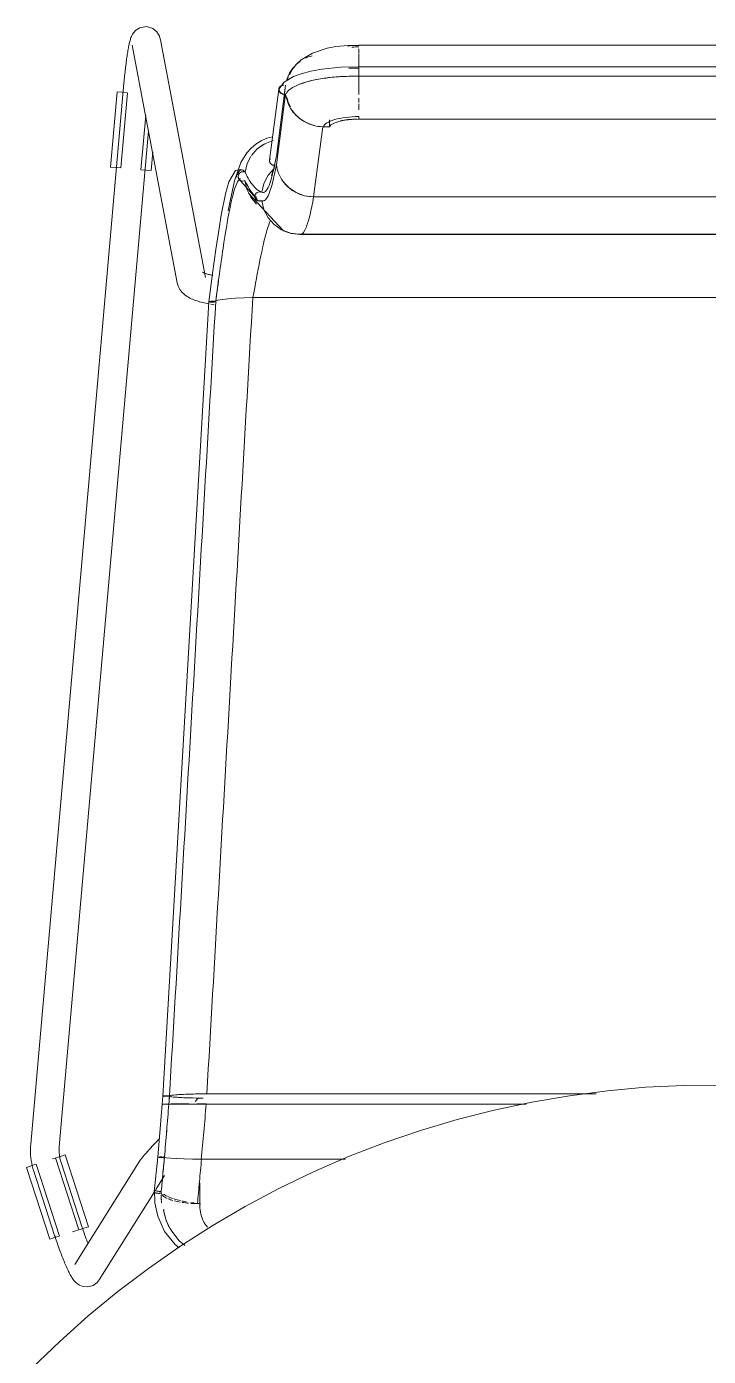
# Model space of a CAD drawing. Header units: millimetres. Extents: x 155927 to 317870, y -36033 to 97293.
# Drawn here: x 180213 to 180498, y 12593 to 13148 of the extents above; entities that cross this region are included whole.
import ezdxf

# ---------------------------------------------------------------- set-up
doc = ezdxf.new("R2010")
doc.units = ezdxf.units.MM
doc.header["$MEASUREMENT"] = 0
doc.layers.add('I-FURN', color=8, linetype='CONTINUOUS', lineweight=9)

msp = doc.modelspace()

# ---------------------------------------------------------------- linework, layer by layer
at = {"layer": 'I-FURN'}
for p, q in [((180260.38, 13147.8), (180258.73, 13146.75)), ((180263.14, 13148.28), (180260.38, 13147.8)), ((180265.89, 13147.45), (180263.14, 13148.28)), ((180265.89, 13147.45), (180267.47, 13146.12)), ((180256.21, 13142.08), (180256.11, 13141.67)), ((180256.32, 13142.48), (180256.21, 13142.08)), ((180256.44, 13142.88), (180256.32, 13142.48)), ((180256.56, 13143.28), (180256.44, 13142.88)), ((180256.7, 13143.68), (180256.56, 13143.28)), ((180256.87, 13144.11), (180256.7, 13143.68)), ((180257.09, 13144.58), (180256.87, 13144.11)), ((180257.39, 13145.14), (180257.09, 13144.58)), ((180257.87, 13145.85), (180257.39, 13145.14)), ((180258.73, 13146.75), (180257.87, 13145.85)), ((180267.47, 13146.12), (180268.21, 13145.04)), ((180268.21, 13145.04), (180268.59, 13144.24)), ((180268.59, 13144.24), (180268.8, 13143.62)), ((180268.8, 13143.62), (180268.94, 13143.1)), ((180268.94, 13143.1), (180269.03, 13142.69)), ((180287.84, 13043.4), (180269.03, 13142.69)), ((180255.16, 13136.61), (180255.07, 13136.01)), ((180255.25, 13137.2), (180255.16, 13136.61)), ((180255.34, 13137.77), (180255.25, 13137.2)), ((180255.44, 13138.32), (180255.34, 13137.77)), ((180255.53, 13138.85), (180255.44, 13138.32)), ((180255.62, 13139.37), (180255.53, 13138.85)), ((180255.72, 13139.86), (180255.62, 13139.37)), ((180255.81, 13140.34), (180255.72, 13139.86)), ((180255.91, 13140.8), (180255.81, 13140.34)), ((180256.01, 13141.24), (180255.91, 13140.8)), ((180256.11, 13141.67), (180256.01, 13141.24)), ((180257.24, 13140.45), (180276.05, 13041.16)), ((180327.84, 13134.36), (180332.56, 13137.23)), ((180332.56, 13137.23), (180338.71, 13139.25)), ((180338.71, 13139.25), (180342.21, 13139.9)), ((180342.21, 13139.9), (180347.42, 13140.42)), ((180347.42, 13140.42), (180351.93, 13140.5)), ((180351.93, 13140.5), (180351.93, 13140.33)), ((180646.79, 13140.5), (180351.93, 13140.5)), ((180351.93, 13140.2), (180351.93, 13140.48)), ((180351.93, 13137.26), (180351.93, 13139.01)), ((180351.93, 13134.4), (180351.93, 13136.98)), ((180254.45, 13131.38), (180254.37, 13130.67)), ((180254.54, 13132.08), (180254.45, 13131.38)), ((180254.62, 13132.77), (180254.54, 13132.08)), ((180254.71, 13133.44), (180254.62, 13132.77)), ((180254.8, 13134.11), (180254.71, 13133.44)), ((180254.89, 13134.76), (180254.8, 13134.11)), ((180254.98, 13135.39), (180254.89, 13134.76)), ((180255.07, 13136.01), (180254.98, 13135.39)), ((180324.2, 13130.45), (180325.87, 13132.52)), ((180325.87, 13132.52), (180327.84, 13134.36)), ((180336.49, 13130.52), (180344.37, 13131.32)), ((180344.37, 13131.32), (180351.93, 13131.46)), ((180351.93, 13134.24), (180351.93, 13131.22)), ((180351.93, 13131.22), (180351.93, 13134.23)), ((180646.79, 13131.46), (180351.93, 13131.46)), ((180351.93, 13127.51), (180351.93, 13131.46)), ((180351.93, 13131.46), (180351.93, 13131.39)), ((180351.93, 13131.39), (180351.93, 13131.2)), ((180351.93, 13131.2), (180351.93, 13130.89)), ((180351.93, 13130.89), (180351.93, 13130.5)), ((180253.84, 13125.51), (180253.77, 13124.76)), ((180253.91, 13126.26), (180253.84, 13125.51)), ((180253.98, 13127.01), (180253.91, 13126.26)), ((180254.06, 13127.76), (180253.98, 13127.01)), ((180254.13, 13128.49), (180254.06, 13127.76)), ((180254.21, 13129.23), (180254.13, 13128.49)), ((180254.29, 13129.95), (180254.21, 13129.23)), ((180254.37, 13130.67), (180254.29, 13129.95)), ((180320.73, 13125.08), (180324.56, 13127.38)), ((180322.86, 13128.18), (180324.2, 13130.45)), ((180324.56, 13127.38), (180327.73, 13128.57)), ((180327.73, 13128.57), (180331.77, 13129.65)), ((180330.6, 13125.3), (180327.78, 13124.43)), ((180334.1, 13126.11), (180330.6, 13125.3)), ((180331.77, 13129.65), (180336.49, 13130.52)), ((180339.54, 13126.94), (180334.1, 13126.11)), ((180345.52, 13127.41), (180339.54, 13126.94)), ((180351.93, 13127.5), (180345.52, 13127.41)), ((180351.93, 13130.5), (180351.93, 13130.05)), ((180351.93, 13130.05), (180351.93, 13129.56)), ((180351.93, 13129.56), (180351.93, 13129.06)), ((180351.93, 13129.06), (180351.93, 13128.58)), ((180351.93, 13128.58), (180351.93, 13128.17)), ((180351.93, 13128.17), (180351.93, 13127.84)), ((180351.93, 13127.84), (180351.93, 13127.61)), ((180351.93, 13127.61), (180351.93, 13127.51)), ((180351.93, 13127.53), (180351.93, 13123.72)), ((180351.93, 13123.72), (180351.93, 13127.53)), ((180351.93, 13127.5), (180646.79, 13127.5)), ((180253.76, 13124.6), (180214.81, 12681.28)), ((180248.18, 13089.59), (180250.94, 13121)), ((180250.94, 13121), (180252.99, 13120.82)), ((180252.42, 13089.21), (180255.18, 13120.62)), ((180252.99, 13120.82), (180255.05, 13120.64)), ((180253.77, 13124.76), (180253.76, 13124.6)), ((180314.63, 13092.42), (180318.48, 13122.19)), ((180317.46, 13090.51), (180321.3, 13120.21)), ((180317.48, 13094.06), (180321.32, 13123.75)), ((180318.84, 13122.69), (180320.73, 13125.08)), ((180320.55, 13117.78), (180321.17, 13122.56)), ((180327.78, 13124.43), (180327.26, 13124.24)), ((180351.93, 13119.97), (180351.93, 13123.52)), ((180351.93, 13116.5), (180351.93, 13118.34)), ((180351.93, 13113.51), (180351.93, 13115.98)), ((180262.85, 13111.08), (180260.86, 13088.47)), ((180339.58, 13109.35), (180339.58, 13106.34)), ((180341.57, 13107.99), (180343.55, 13108.66)), ((180343.55, 13108.66), (180346.05, 13109.17)), ((180346.05, 13109.17), (180348.9, 13109.49)), ((180348.9, 13109.49), (180351.93, 13109.6)), ((180646.79, 13109.66), (180351.93, 13109.66)), ((180351.93, 13109.6), (180646.79, 13109.6)), ((180226.76, 12680.23), (180264.06, 13104.73)), ((180333, 13077.13), (180336.86, 13106.41)), ((180336.86, 13106.41), (180339.58, 13106.34)), ((180339.58, 13106.34), (180340.22, 13107.2)), ((180340.22, 13107.2), (180341.57, 13107.99)), ((180306.89, 13097.52), (180305.15, 13095.56)), ((180308.87, 13099.2), (180306.89, 13097.52)), ((180311.07, 13100.58), (180308.87, 13099.2)), ((180312.57, 13099.35), (180309.48, 13097.18)), ((180309.48, 13097.18), (180311.85, 13098.93)), ((180313.43, 13101.61), (180311.07, 13100.58)), ((180316.08, 13100.75), (180312.57, 13099.35)), ((180315.94, 13102.27), (180313.43, 13101.61)), ((180265.09, 13088.1), (180265.79, 13095.99)), ((180305.15, 13095.56), (180302.65, 13091.44)), ((180306.73, 13093.94), (180305.26, 13091.03)), ((180309.48, 13097.18), (180307, 13094.35)), ((180314.68, 13092.65), (180314.61, 13092.18)), ((180314.61, 13092.18), (180314.68, 13091.71)), ((180314.87, 13093.09), (180314.68, 13092.65)), ((180316.23, 13088.55), (180317.6, 13094.84)), ((180250.23, 13089.41), (180248.18, 13089.59)), ((180252.29, 13089.22), (180250.23, 13089.41)), ((180263.05, 13088.28), (180260.99, 13088.46)), ((180265.09, 13088.1), (180263.05, 13088.28)), ((180297.58, 13083.45), (180300.35, 13088.09)), ((180302.65, 13091.44), (180299.98, 13083.82)), ((180300.35, 13088.09), (180302.54, 13088.62)), ((180301.75, 13086.64), (180301.55, 13086.18)), ((180301.56, 13086.18), (180301.75, 13086.64)), ((180301.75, 13086.64), (180302.05, 13087.03)), ((180302.05, 13087.03), (180301.75, 13086.64)), ((180302.05, 13087.03), (180302.44, 13087.34)), ((180302.44, 13087.34), (180302.05, 13087.03)), ((180302.44, 13087.34), (180302.9, 13087.53)), ((180302.89, 13087.53), (180302.44, 13087.34)), ((180302.54, 13088.62), (180303.45, 13088.32)), ((180303.39, 13087.61), (180302.89, 13087.53)), ((180302.9, 13087.53), (180303.39, 13087.61)), ((180303.39, 13087.61), (180303.89, 13087.56)), ((180303.89, 13087.57), (180303.39, 13087.61)), ((180304.36, 13087.4), (180303.89, 13087.57)), ((180303.89, 13087.56), (180304.36, 13087.4)), ((180305.26, 13091.03), (180304.36, 13087.4)), ((180316.47, 13089.02), (180313.96, 13086.14)), ((180314.68, 13091.71), (180314.87, 13091.27)), ((180314.87, 13091.27), (180315.16, 13090.89)), ((180315.16, 13090.89), (180315.55, 13090.59)), ((180315.47, 13086.11), (180316.23, 13088.55)), ((180315.55, 13090.59), (180316, 13090.4)), ((180316, 13090.4), (180316.49, 13090.32)), ((180316.49, 13090.32), (180316.99, 13090.35)), ((180296.17, 13078.45), (180297.58, 13083.45)), ((180299.98, 13083.82), (180298.09, 13075.3)), ((180301.48, 13085.7), (180301.56, 13086.18)), ((180301.55, 13086.18), (180301.48, 13085.7)), ((180301.54, 13085.21), (180301.48, 13085.7)), ((180301.48, 13085.7), (180301.54, 13085.21)), ((180301.73, 13084.75), (180301.54, 13085.21)), ((180301.54, 13085.21), (180301.72, 13084.75)), ((180301.68, 13084.84), (180309.8, 13075.42)), ((180301.83, 13084.57), (180301.71, 13084.79)), ((180301.72, 13084.75), (180302.01, 13084.35)), ((180302.01, 13084.35), (180301.73, 13084.75)), ((180302.39, 13084.03), (180302.01, 13084.35)), ((180302.01, 13084.35), (180302.39, 13084.03)), ((180302.84, 13083.83), (180302.39, 13084.03)), ((180302.39, 13084.03), (180302.84, 13083.82)), ((180303.33, 13083.74), (180302.84, 13083.83)), ((180302.84, 13083.82), (180303.33, 13083.73)), ((180303.83, 13083.77), (180303.33, 13083.74)), ((180303.33, 13083.73), (180303.83, 13083.76)), ((180304.31, 13083.92), (180303.83, 13083.77)), ((180303.83, 13083.76), (180304.31, 13083.91)), ((180305.1, 13080.3), (180304.31, 13083.92)), ((180304.31, 13083.91), (180305.09, 13080.3)), ((180312.21, 13082.75), (180311.32, 13079.03)), ((180313.96, 13086.14), (180312.21, 13082.75)), ((180320.09, 13083.75), (180322.57, 13081)), ((180322.57, 13081), (180325.69, 13078.93)), ((180294.37, 13069.44), (180296.17, 13078.45)), ((180298.09, 13075.3), (180297.35, 13071.23)), ((180305.09, 13080.3), (180306.73, 13076.98)), ((180306.74, 13076.98), (180305.1, 13080.3)), ((180305.79, 13078.65), (180320.39, 13062.95)), ((180306.73, 13076.98), (180309.13, 13074.14)), ((180309.13, 13074.14), (180306.74, 13076.98)), ((180308.54, 13077.77), (180308.47, 13077.28)), ((180308.47, 13077.28), (180308.54, 13076.79)), ((180308.48, 13077.28), (180308.54, 13077.77)), ((180308.54, 13076.79), (180308.48, 13077.28)), ((180308.54, 13077.77), (180308.73, 13078.23)), ((180308.73, 13078.23), (180308.54, 13077.77)), ((180308.73, 13076.33), (180308.54, 13076.79)), ((180308.54, 13076.79), (180308.73, 13076.33)), ((180308.73, 13078.23), (180309.03, 13078.63)), ((180309.02, 13078.63), (180308.73, 13078.23)), ((180309.03, 13075.93), (180308.73, 13076.33)), ((180308.73, 13076.33), (180309.02, 13075.92)), ((180309.41, 13078.95), (180309.02, 13078.63)), ((180309.02, 13075.92), (180309.41, 13075.61)), ((180309.03, 13078.63), (180309.41, 13078.95)), ((180309.41, 13075.61), (180309.03, 13075.93)), ((180309.41, 13078.95), (180309.86, 13079.15)), ((180309.86, 13079.15), (180309.41, 13078.95)), ((180309.86, 13075.41), (180309.41, 13075.61)), ((180309.41, 13075.61), (180309.86, 13075.41)), ((180309.5, 13075.56), (180312.38, 13075.51)), ((180309.86, 13079.15), (180310.35, 13079.23)), ((180310.35, 13079.23), (180309.86, 13079.15)), ((180310.35, 13075.33), (180309.86, 13075.41)), ((180309.86, 13075.41), (180310.35, 13075.32)), ((180310.35, 13079.23), (180310.85, 13079.19)), ((180310.85, 13079.19), (180310.35, 13079.23)), ((180310.85, 13075.37), (180310.35, 13075.33)), ((180310.35, 13075.32), (180310.85, 13075.36)), ((180310.64, 13079.32), (180311.07, 13079.13)), ((180310.85, 13079.19), (180311.32, 13079.03)), ((180311.32, 13079.03), (180310.85, 13079.19)), ((180311.32, 13075.53), (180310.85, 13075.37)), ((180310.85, 13075.36), (180311.32, 13075.52)), ((180311.32, 13075.52), (180312.21, 13071.81)), ((180325.69, 13078.93), (180329.23, 13077.61)), ((180329.23, 13077.61), (180333, 13077.13)), ((180665.72, 13077.13), (180333, 13077.13)), ((180333, 13077.13), (180665.72, 13077.13)), ((180312.23, 13071.75), (180313.96, 13068.42)), ((180313.97, 13068.42), (180312.24, 13071.75)), ((180293.34, 13063.12), (180294.37, 13069.44)), ((180313.96, 13068.42), (180316.47, 13065.54)), ((180316.47, 13065.55), (180313.97, 13068.42)), ((180319.61, 13063.38), (180316.47, 13065.55)), ((180316.47, 13065.54), (180319.61, 13063.37)), ((180292.15, 13055.1), (180293.34, 13063.12)), ((180319.29, 13063.55), (180323.76, 13061.82)), ((180323.18, 13062.01), (180319.61, 13063.38)), ((180319.61, 13063.37), (180323.18, 13062.01)), ((180320.39, 13062.95), (180322.32, 13062.25)), ((180326.97, 13061.54), (180323.18, 13062.01)), ((180323.18, 13062.01), (180326.97, 13061.53)), ((180323.76, 13061.82), (180327.51, 13061.38)), ((180671.75, 13061.53), (180326.97, 13061.53)), ((180326.97, 13061.53), (180671.75, 13061.53)), ((180327.5, 13061.38), (180632.3, 13061.38)), ((180290.8, 13045.17), (180292.15, 13055.1)), ((180286.62, 13045.63), (180286.65, 13045.61)), ((180286.65, 13045.61), (180286.72, 13045.57)), ((180286.72, 13045.57), (180286.81, 13045.52)), ((180286.81, 13045.52), (180286.96, 13045.45)), ((180286.96, 13045.45), (180287.15, 13045.36)), ((180287.15, 13045.36), (180287.39, 13045.26)), ((180287.39, 13045.26), (180287.65, 13045.16)), ((180287.65, 13045.16), (180287.96, 13045.06)), ((180287.96, 13045.06), (180288.29, 13044.95)), ((180288.29, 13044.95), (180288.66, 13044.84)), ((180288.66, 13044.84), (180289.05, 13044.73)), ((180289.05, 13044.73), (180289.47, 13044.63)), ((180289.25, 13033.32), (180290.8, 13045.17)), ((180289.47, 13044.63), (180289.92, 13044.52)), ((180289.92, 13044.52), (180290.39, 13044.42)), ((180290.39, 13044.42), (180290.88, 13044.32)), ((180276.05, 13041.16), (180276.31, 13040.17)), ((180276.31, 13040.17), (180276.67, 13039.28)), ((180276.67, 13039.28), (180277.11, 13038.49)), ((180277.11, 13038.49), (180277.59, 13037.8)), ((180277.59, 13037.8), (180278.1, 13037.2)), ((180278.1, 13037.2), (180278.63, 13036.69)), ((180278.63, 13036.69), (180279.16, 13036.23)), ((180289.24, 13033.31), (180269.96, 12701.41)), ((180279.16, 13036.23), (180279.69, 13035.83)), ((180279.69, 13035.83), (180280.22, 13035.47)), ((180280.22, 13035.47), (180280.76, 13035.15)), ((180280.76, 13035.15), (180281.3, 13034.86)), ((180281.3, 13034.86), (180281.85, 13034.59)), ((180281.85, 13034.59), (180282.41, 13034.33)), ((180282.41, 13034.33), (180282.98, 13034.1)), ((180282.98, 13034.1), (180283.56, 13033.88)), ((180283.56, 13033.88), (180284.16, 13033.67)), ((180284.16, 13033.67), (180284.76, 13033.48)), ((180284.76, 13033.48), (180285.38, 13033.3)), ((180285.38, 13033.3), (180286.01, 13033.12)), ((180286.01, 13033.12), (180286.65, 13032.96)), ((180286.65, 13032.96), (180287.31, 13032.81)), ((180287.31, 13032.81), (180287.97, 13032.67)), ((180287.97, 13032.67), (180288.65, 13032.53)), ((180288.65, 13032.53), (180289.35, 13032.41)), ((180289.24, 13033.32), (180289.31, 13033.37)), ((180289.3, 13033.26), (180289.24, 13033.31)), ((180289.32, 13033.37), (180289.25, 13033.32)), ((180289.25, 13033.32), (180289.31, 13033.26)), ((180289.49, 13033.21), (180289.3, 13033.26)), ((180289.31, 13033.37), (180289.51, 13033.42)), ((180289.31, 13033.26), (180289.49, 13033.21)), ((180289.51, 13033.42), (180289.32, 13033.37)), ((180289.49, 13033.21), (180289.78, 13033.17)), ((180289.78, 13033.17), (180289.49, 13033.21)), ((180289.81, 13033.46), (180289.51, 13033.42)), ((180289.51, 13033.42), (180289.81, 13033.46)), ((180289.78, 13033.17), (180290.16, 13033.13)), ((180290.16, 13033.13), (180289.78, 13033.17)), ((180290.19, 13033.5), (180289.81, 13033.46)), ((180289.81, 13033.46), (180290.19, 13033.5)), ((180290.05, 13032.29), (180290.77, 13032.18)), ((180290.16, 13033.13), (180290.61, 13033.11)), ((180290.61, 13033.11), (180290.16, 13033.13)), ((180290.65, 13033.52), (180290.19, 13033.5)), ((180290.19, 13033.5), (180290.65, 13033.52)), ((180290.61, 13033.11), (180291.1, 13033.1)), ((180291.1, 13033.1), (180290.61, 13033.11)), ((180291.14, 13033.53), (180290.65, 13033.52)), ((180290.65, 13033.52), (180291.14, 13033.53)), ((180290.77, 13032.18), (180291.49, 13032.08)), ((180291.1, 13033.1), (180291.6, 13033.1)), ((180291.6, 13033.1), (180291.1, 13033.1)), ((180291.64, 13033.52), (180291.14, 13033.53)), ((180291.14, 13033.53), (180291.64, 13033.52)), ((180292.11, 13033.5), (180291.64, 13033.52)), ((180291.64, 13033.52), (180292.11, 13033.5)), ((180292.11, 13033.5), (180293.01, 13033.9)), ((180293.01, 13033.9), (180292.11, 13033.5)), ((180293.01, 13033.9), (180294.75, 13034.27)), ((180294.76, 13034.27), (180293.01, 13033.9)), ((180294.76, 13034.27), (180297.22, 13034.58)), ((180297.25, 13034.58), (180294.76, 13034.27)), ((180297.25, 13034.58), (180300.31, 13034.82)), ((180300.36, 13034.82), (180297.25, 13034.58)), ((180300.35, 13034.82), (180303.83, 13034.97)), ((180303.89, 13034.97), (180300.36, 13034.82)), ((180303.89, 13034.97), (180307.58, 13035.03)), ((180307.66, 13035.03), (180303.89, 13034.97)), ((180691.06, 13035.03), (180307.66, 13035.03)), ((180307.66, 13035.03), (180691.06, 13035.03)), ((180455.77, 12703.61), (180439.9, 12701.55)), ((180471.7, 12705.04), (180455.77, 12703.61)), ((180487.68, 12705.83), (180471.7, 12705.04)), ((180503.68, 12705.97), (180487.68, 12705.83)), ((180269.68, 12698.05), (180267.86, 12675.85)), ((180269.68, 12698.05), (180269.95, 12701.41)), ((180269.75, 12698.05), (180269.68, 12698.05)), ((180269.68, 12698.05), (180269.75, 12698.05)), ((180269.75, 12698.05), (180269.68, 12698.05)), ((180269.68, 12698.05), (180269.74, 12698.05)), ((180269.93, 12698.04), (180270.23, 12698.04)), ((180270.23, 12698.04), (180269.94, 12698.04)), ((180270.02, 12701.43), (180269.96, 12701.41)), ((180269.96, 12701.41), (180270.02, 12701.38)), ((180270.21, 12701.46), (180270.02, 12701.43)), ((180270.02, 12701.38), (180270.21, 12701.35)), ((180270.5, 12701.48), (180270.21, 12701.46)), ((180270.21, 12701.35), (180270.51, 12701.33)), ((180270.23, 12698.05), (180270.62, 12698.05)), ((180270.61, 12698.05), (180270.23, 12698.05)), ((180270.61, 12698.04), (180270.23, 12698.04)), ((180270.23, 12698.04), (180270.61, 12698.04)), ((180270.88, 12701.5), (180270.5, 12701.48)), ((180270.51, 12701.33), (180270.89, 12701.31)), ((180271.07, 12698.05), (180270.61, 12698.05)), ((180271.06, 12698.04), (180270.61, 12698.04)), ((180270.61, 12698.04), (180271.06, 12698.04)), ((180270.62, 12698.05), (180271.07, 12698.05)), ((180271.33, 12701.51), (180270.88, 12701.5)), ((180270.89, 12701.31), (180271.34, 12701.3)), ((180271.55, 12698.04), (180271.06, 12698.04)), ((180271.06, 12698.04), (180271.55, 12698.04)), ((180271.07, 12698.05), (180271.56, 12698.05)), ((180271.56, 12698.05), (180271.07, 12698.05)), ((180271.82, 12701.52), (180271.33, 12701.51)), ((180271.34, 12701.3), (180271.83, 12701.3)), ((180272.05, 12698.04), (180271.55, 12698.04)), ((180271.55, 12698.04), (180272.05, 12698.04)), ((180271.56, 12698.05), (180272.06, 12698.05)), ((180272.05, 12698.05), (180271.56, 12698.05)), ((180272.32, 12701.51), (180271.82, 12701.52)), ((180271.83, 12701.3), (180272.33, 12701.3)), ((180272.52, 12698.05), (180272.05, 12698.05)), ((180272.52, 12698.04), (180272.05, 12698.04)), ((180272.05, 12698.04), (180272.52, 12698.04)), ((180272.06, 12698.05), (180272.53, 12698.05)), ((180272.79, 12701.51), (180272.32, 12701.51)), ((180272.33, 12701.3), (180272.8, 12701.31)), ((180273.41, 12698.02), (180272.52, 12698.04)), ((180272.52, 12698.04), (180273.4, 12698.02)), ((180273.68, 12701.72), (180272.79, 12701.51)), ((180272.8, 12701.31), (180273.7, 12701.1)), ((180273.4, 12698.02), (180275.15, 12698.01)), ((180275.15, 12698.01), (180273.41, 12698.02)), ((180273.42, 12698.07), (180275.18, 12698.08)), ((180275.17, 12698.08), (180273.42, 12698.07)), ((180275.43, 12701.91), (180273.68, 12701.72)), ((180273.7, 12701.1), (180275.45, 12700.9)), ((180275.15, 12698.01), (180277.65, 12698)), ((180277.65, 12698), (180275.16, 12698.01)), ((180277.67, 12698.09), (180275.17, 12698.08)), ((180275.18, 12698.08), (180277.67, 12698.09)), ((180277.93, 12702.07), (180275.43, 12701.91)), ((180275.45, 12700.9), (180277.95, 12700.74)), ((180277.65, 12698), (180280.79, 12697.99)), ((180280.79, 12697.99), (180277.66, 12698)), ((180277.67, 12698.09), (180280.8, 12698.1)), ((180280.79, 12698.1), (180277.67, 12698.09)), ((180281.06, 12702.2), (180277.93, 12702.07)), ((180277.95, 12700.74), (180281.07, 12700.62)), ((180284.36, 12697.99), (180280.79, 12697.99)), ((180280.79, 12697.99), (180284.36, 12697.99)), ((180284.62, 12702.27), (180281.06, 12702.2)), ((180281.07, 12700.62), (180284.62, 12700.54)), ((180284.92, 12700.66), (180283.45, 12699.13)), ((180284.35, 12698.11), (180288.13, 12698.11)), ((180288.13, 12698.11), (180284.35, 12698.11)), ((180288.14, 12697.98), (180284.36, 12697.99)), ((180284.36, 12697.99), (180288.14, 12697.98)), ((180288.41, 12702.3), (180284.62, 12702.27)), ((180284.62, 12700.54), (180286.87, 12700.52)), ((180421.78, 12697.98), (180288.14, 12697.98)), ((180288.14, 12697.98), (180421.78, 12697.98)), ((180451, 12702.3), (180288.41, 12702.3)), ((180288.41, 12702.3), (180451, 12702.3)), ((180424.13, 12698.86), (180408.48, 12695.53)), ((180439.9, 12701.55), (180424.13, 12698.86)), ((180408.48, 12695.53), (180392.97, 12691.59)), ((180377.64, 12687.03), (180362.5, 12681.85)), ((180392.97, 12691.59), (180377.64, 12687.03)), ((180214.81, 12681.28), (180214.73, 12680.14)), ((180265.44, 12680.25), (180265.82, 12680.67)), ((180265.82, 12680.67), (180266.21, 12681.09)), ((180266.21, 12681.09), (180266.61, 12681.53)), ((180266.61, 12681.53), (180267.03, 12681.97)), ((180267.03, 12681.97), (180267.45, 12682.42)), ((180267.45, 12682.42), (180267.88, 12682.89)), ((180267.88, 12682.89), (180268.32, 12683.36)), ((180362.5, 12681.85), (180347.58, 12676.08)), ((180214.73, 12680.14), (180214.7, 12679)), ((180214.7, 12679), (180214.71, 12677.86)), ((180214.71, 12677.86), (180214.77, 12676.72)), ((180214.77, 12676.72), (180214.88, 12675.58)), ((180214.88, 12675.58), (180215.03, 12674.45)), ((180223.95, 12675.1), (180225.11, 12675.48)), ((180225.21, 12675.51), (180234.9, 12645.5)), ((180225.33, 12675.55), (180227.3, 12676.18)), ((180226.7, 12678.88), (180226.72, 12679.54)), ((180226.71, 12678.22), (180226.7, 12678.88)), ((180226.74, 12677.56), (180226.71, 12678.22)), ((180226.72, 12679.54), (180226.76, 12680.2)), ((180226.81, 12676.9), (180226.74, 12677.56)), ((180226.76, 12680.2), (180226.76, 12680.23)), ((180226.89, 12676.24), (180226.81, 12676.9)), ((180227.01, 12675.59), (180226.89, 12676.24)), ((180227.15, 12674.94), (180227.01, 12675.59)), ((180227.3, 12676.18), (180229.25, 12676.81)), ((180238.94, 12646.81), (180229.25, 12676.81)), ((180260.82, 12674.9), (180261, 12675.16)), ((180261, 12675.16), (180261.17, 12675.39)), ((180261.17, 12675.39), (180261.35, 12675.61)), ((180261.35, 12675.61), (180261.53, 12675.83)), ((180261.53, 12675.83), (180261.72, 12676.06)), ((180261.72, 12676.06), (180261.92, 12676.31)), ((180261.92, 12676.31), (180262.13, 12676.56)), ((180262.13, 12676.56), (180262.36, 12676.82)), ((180262.36, 12676.82), (180262.61, 12677.1)), ((180262.61, 12677.1), (180262.86, 12677.4)), ((180262.86, 12677.4), (180263.14, 12677.71)), ((180263.14, 12677.71), (180263.42, 12678.03)), ((180263.42, 12678.03), (180263.73, 12678.37)), ((180263.73, 12678.37), (180264.04, 12678.72)), ((180264.04, 12678.72), (180264.37, 12679.08)), ((180264.37, 12679.08), (180264.71, 12679.46)), ((180264.71, 12679.46), (180265.07, 12679.85)), ((180265.07, 12679.85), (180265.44, 12680.25)), ((180267.85, 12675.85), (180266.43, 12661.35)), ((180267.92, 12675.87), (180267.85, 12675.85)), ((180267.85, 12675.85), (180267.92, 12675.82)), ((180267.86, 12675.85), (180267.92, 12675.87)), ((180267.92, 12675.82), (180267.86, 12675.85)), ((180268.1, 12675.9), (180267.92, 12675.87)), ((180267.92, 12675.87), (180268.11, 12675.9)), ((180267.92, 12675.82), (180268.11, 12675.8)), ((180268.4, 12675.92), (180268.1, 12675.9)), ((180268.11, 12675.9), (180268.4, 12675.92)), ((180268.11, 12675.8), (180268.41, 12675.77)), ((180268.41, 12675.77), (180268.11, 12675.8)), ((180268.78, 12675.93), (180268.4, 12675.92)), ((180268.4, 12675.92), (180268.78, 12675.93)), ((180268.41, 12675.77), (180268.79, 12675.76)), ((180268.79, 12675.76), (180268.41, 12675.77)), ((180269.23, 12675.94), (180268.78, 12675.93)), ((180268.78, 12675.93), (180269.23, 12675.94)), ((180268.79, 12675.76), (180269.24, 12675.75)), ((180269.25, 12675.75), (180268.79, 12675.76)), ((180269.72, 12675.95), (180269.23, 12675.94)), ((180269.23, 12675.94), (180269.72, 12675.95)), ((180269.24, 12675.75), (180269.73, 12675.74)), ((180269.74, 12675.74), (180269.25, 12675.75)), ((180269.73, 12675.74), (180270.23, 12675.75)), ((180270.24, 12675.75), (180269.74, 12675.74)), ((180270.69, 12675.94), (180270.22, 12675.95)), ((180270.22, 12675.95), (180270.69, 12675.94)), ((180270.23, 12675.75), (180270.7, 12675.75)), ((180270.71, 12675.75), (180270.24, 12675.75)), ((180270.7, 12675.75), (180271.59, 12675.56)), ((180271.59, 12675.56), (180270.71, 12675.75)), ((180273.31, 12675.38), (180271.59, 12675.56)), ((180271.59, 12675.56), (180273.33, 12675.38)), ((180275.77, 12675.23), (180273.33, 12675.38)), ((180273.33, 12675.38), (180275.81, 12675.23)), ((180278.84, 12675.12), (180275.8, 12675.23)), ((180275.81, 12675.23), (180278.91, 12675.12)), ((180282.35, 12675.04), (180278.9, 12675.12)), ((180278.91, 12675.12), (180282.34, 12675.04)), ((180347.58, 12676.08), (180332.9, 12669.71)), ((180213.1, 12671.6), (180215.05, 12672.23)), ((180222.78, 12641.59), (180213.1, 12671.6)), ((180215.03, 12674.45), (180215.23, 12673.32)), ((180215.05, 12672.23), (180217.02, 12672.87)), ((180215.23, 12673.32), (180215.47, 12672.21)), ((180215.47, 12672.21), (180215.75, 12671.1)), ((180215.75, 12671.1), (180216.08, 12670.01)), ((180216.08, 12670.01), (180216.1, 12669.96)), ((180216.1, 12669.96), (180224.81, 12643.15)), ((180226.83, 12642.9), (180217.14, 12672.9)), ((180227.32, 12674.3), (180227.15, 12674.94)), ((180227.51, 12673.67), (180227.32, 12674.3)), ((180236.22, 12646.86), (180227.51, 12673.67)), ((180260.6, 12674.58), (180233.3, 12630.99)), ((180260.6, 12674.58), (180260.82, 12674.9)), ((180282.44, 12675.04), (180286.2, 12675.02)), ((180286.08, 12675.02), (180282.44, 12675.04)), ((180286.2, 12675.02), (180346.32, 12675.02)), ((180346.32, 12675.02), (180286.2, 12675.02)), ((180332.9, 12669.71), (180318.49, 12662.77)), ((180267.11, 12662.36), (180270.77, 12668.21)), ((180285.49, 12664.97), (180285.49, 12655.22)), ((180243.47, 12624.62), (180266.5, 12661.39)), ((180266.64, 12656.79), (180266.55, 12662.25)), ((180318.49, 12662.77), (180304.37, 12655.25)), ((180267.85, 12651.14), (180266.64, 12656.79)), ((180285.55, 12656.46), (180284.5, 12656.46)), ((180304.37, 12655.25), (180290.56, 12647.17)), ((180270.76, 12644.83), (180267.85, 12651.14)), ((180273.33, 12645.53), (180271.42, 12649.22)), ((180224.74, 12642.22), (180222.78, 12641.59)), ((180226.71, 12642.86), (180224.74, 12642.22)), ((180224.96, 12642.69), (180224.81, 12643.15)), ((180225.2, 12641.95), (180224.96, 12642.69)), ((180225.45, 12641.22), (180225.2, 12641.95)), ((180232.32, 12644.67), (180234.8, 12645.47)), ((180236.99, 12646.18), (180235.02, 12645.54)), ((180236.33, 12646.53), (180236.22, 12646.86)), ((180236.56, 12645.84), (180236.33, 12646.53)), ((180236.79, 12645.15), (180236.56, 12645.84)), ((180237.02, 12644.46), (180236.79, 12645.15)), ((180238.94, 12646.81), (180236.99, 12646.18)), ((180237.25, 12643.78), (180237.02, 12644.46)), ((180237.49, 12643.11), (180237.25, 12643.78)), ((180237.72, 12642.44), (180237.49, 12643.11)), ((180237.96, 12641.79), (180237.72, 12642.44)), ((180238.19, 12641.14), (180237.96, 12641.79)), ((180275.09, 12639.3), (180270.76, 12644.83)), ((180276.83, 12640.96), (180273.33, 12645.53)), ((180290.56, 12647.17), (180277.08, 12638.55)), ((180225.7, 12640.48), (180225.45, 12641.22)), ((180225.95, 12639.75), (180225.7, 12640.48)), ((180226.2, 12639.03), (180225.95, 12639.75)), ((180226.45, 12638.32), (180226.2, 12639.03)), ((180226.71, 12637.61), (180226.45, 12638.32)), ((180226.96, 12636.91), (180226.71, 12637.61)), ((180227.22, 12636.22), (180226.96, 12636.91)), ((180227.47, 12635.54), (180227.22, 12636.22)), ((180238.43, 12640.5), (180238.19, 12641.14)), ((180238.66, 12639.88), (180238.43, 12640.5)), ((180277.08, 12638.55), (180263.96, 12629.39)), ((180276.8, 12637.93), (180275.09, 12639.3)), ((180279.17, 12639), (180276.83, 12640.96)), ((180227.73, 12634.88), (180227.47, 12635.54)), ((180227.98, 12634.23), (180227.73, 12634.88)), ((180228.23, 12633.59), (180227.98, 12634.23)), ((180228.48, 12632.96), (180228.23, 12633.59)), ((180228.73, 12632.35), (180228.48, 12632.96)), ((180228.98, 12631.75), (180228.73, 12632.35)), ((180229.22, 12631.18), (180228.98, 12631.75)), ((180229.47, 12630.61), (180229.22, 12631.18)), ((180229.71, 12630.07), (180229.47, 12630.61)), ((180229.94, 12629.54), (180229.71, 12630.07)), ((180230.18, 12629.03), (180229.94, 12629.54)), ((180230.41, 12628.54), (180230.18, 12629.03)), ((180230.64, 12628.07), (180230.41, 12628.54)), ((180230.87, 12627.61), (180230.64, 12628.07)), ((180231.1, 12627.17), (180230.87, 12627.61)), ((180231.33, 12626.74), (180231.1, 12627.17)), ((180231.56, 12626.33), (180231.33, 12626.74)), ((180231.8, 12625.93), (180231.56, 12626.33)), ((180232.04, 12625.54), (180231.8, 12625.93)), ((180232.29, 12625.16), (180232.04, 12625.54)), ((180232.57, 12624.76), (180232.29, 12625.16)), ((180263.96, 12629.39), (180251.22, 12619.72)), ((180232.88, 12624.36), (180232.57, 12624.76)), ((180233.25, 12623.94), (180232.88, 12624.36)), ((180233.72, 12623.47), (180233.25, 12623.94)), ((180234.35, 12622.95), (180233.72, 12623.47)), ((180235.26, 12622.39), (180234.35, 12622.95)), ((180236.64, 12621.86), (180235.26, 12622.39)), ((180238.61, 12621.69), (180236.64, 12621.86)), ((180240.84, 12622.28), (180238.61, 12621.69)), ((180251.22, 12619.72), (180238.87, 12609.55)), ((180242.57, 12623.5), (180240.84, 12622.28)), ((180242.57, 12623.5), (180243.47, 12624.62)), ((180238.87, 12609.55), (180226.94, 12598.89)), ((180226.94, 12598.89), (180215.44, 12587.76))]:
    msp.add_line(p, q, dxfattribs=at)
for centre, major_axis, ratio, start_param, end_param in [((180351.93, 13136.22), (-12.4, 0), 0.287441, 4.712389, 4.950404), ((180351.93, 13124.75), (0, -15.75), 0.000004, 5.8107, 5.99294), ((180316.58, 13092.19), (-1.96, 0), 0.955139, 5.775592, 8.064923), ((180333.13, 13092.2), (-15.78, 0), 0.955139, 0.112537, 0.354036), ((180333.13, 13092.2), (-15.78, 0), 0.955139, 0.354206, 0.595753), ((180333.13, 13092.2), (-15.78, 0), 0.955139, 0.595876, 1.562553)]:
    msp.add_ellipse(centre, major_axis=major_axis, ratio=ratio, start_param=start_param, end_param=end_param, dxfattribs=at)
for points in [[(180346.96, 13140.19), (180348.55, 13140.34), (180350.22, 13140.42), (180351.93, 13140.41)], [(180332.33, 13136.05), (180331.37, 13135.8), (180330.44, 13135.45), (180329.55, 13135.02)], [(180347.67, 13130.91), (180349.08, 13130.95), (180350.5, 13130.95), (180351.93, 13130.93)], [(180321.5, 13120.2), (180321.86, 13120.93), (180323.17, 13122.33), (180326.87, 13124.23), (180331.94, 13125.76), (180338.08, 13126.87), (180344.94, 13127.5), (180349.59, 13127.57), (180351.93, 13127.53)], [(180322.01, 13126.01), (180322.12, 13126.37), (180322.25, 13126.74), (180322.38, 13127.09)], [(180321.03, 13120.06), (180320.95, 13120.04), (180320.79, 13120.02), (180320.62, 13120.02), (180320.54, 13120.03)], [(180321.3, 13120.21), (180321.45, 13118.97), (180322.03, 13116.59), (180323.79, 13113.25), (180326.32, 13110.41), (180329.47, 13108.22), (180333.07, 13106.81), (180335.57, 13106.45), (180336.86, 13106.41)], [(180323.28, 13114.7), (180322.59, 13115.96), (180322.18, 13117.32), (180321.85, 13118.7)], [(180337.11, 13106.42), (180337.37, 13107.54), (180340.75, 13109.7), (180348.15, 13110.67), (180351.93, 13110.73)], [(180351.09, 13109.65), (180348.61, 13109.6), (180345.81, 13109.39), (180344.11, 13108.9)], [(180317.46, 13090.51), (180316.43, 13085.01), (180314.39, 13076.95), (180312.34, 13074.98), (180311.32, 13075.53)], [(180326.97, 13061.54), (180327.15, 13061.44), (180327.33, 13061.38), (180327.5, 13061.38)], [(180293.29, 13042.67), (180292.9, 13039.64), (180292.51, 13036.58), (180292.13, 13033.51)], [(180272.79, 12701.51), (180276.01, 12756.91), (180282.45, 12867.67), (180288.89, 12978.27), (180292.11, 13033.5)], [(180297.99, 12868.79), (180301.19, 12924.25), (180304.39, 12979.67), (180307.58, 13035.03)], [(180288.41, 12702.3), (180291.6, 12757.83), (180294.8, 12813.35), (180297.99, 12868.79)], [(180272.8, 12701.31), (180272.2, 12701.29), (180270.69, 12701.29), (180269.95, 12701.37), (180269.95, 12701.41)], [(180270.71, 12675.75), (180271.01, 12679.46), (180271.61, 12686.89), (180272.22, 12694.32), (180272.52, 12698.04)], [(180272.79, 12701.51), (180272.74, 12700.93), (180272.65, 12699.77), (180272.56, 12698.62), (180272.52, 12698.04)], [(180272.8, 12701.31), (180272.75, 12700.76), (180272.66, 12699.68), (180272.57, 12698.6), (180272.53, 12698.05)], [(180287.11, 12686.49), (180287.46, 12690.32), (180287.8, 12694.15), (180288.14, 12697.98)], [(180270.69, 12675.94), (180270.99, 12679.59), (180271.3, 12683.24), (180271.6, 12686.89)], [(180271.9, 12690.5), (180271.93, 12690.91), (180271.97, 12691.32), (180272, 12691.73)], [(180286.08, 12675.02), (180286.42, 12678.84), (180286.77, 12682.66), (180287.11, 12686.49)], [(180270.7, 12675.75), (180270.46, 12673.23), (180269.98, 12668.19), (180269.51, 12663.24), (180269.27, 12660.8)], [(180270.69, 12675.94), (180270.45, 12673.57), (180270.22, 12671.2), (180269.98, 12668.86)], [(180286.2, 12675.02), (180285.89, 12671.88), (180285.3, 12665.63), (180284.76, 12659.49), (180284.5, 12656.46)], [(180266.61, 12662.1), (180266.65, 12662.06), (180266.78, 12661.96), (180267.07, 12661.83), (180267.46, 12661.71), (180267.92, 12661.62), (180268.41, 12661.55), (180268.91, 12661.52), (180269.22, 12661.52), (180269.37, 12661.53)], [(180271.81, 12658.63), (180271.12, 12658.96), (180269.98, 12659.66), (180269.41, 12660.41), (180269.27, 12660.8)], [(180269.31, 12659.97), (180269.32, 12659.32), (180269.35, 12658.67), (180269.42, 12658.02)], [(180269.44, 12656.8), (180269.36, 12657.62), (180269.35, 12658.44), (180269.35, 12659.27)], [(180270.28, 12660.44), (180270.68, 12660.12), (180271.21, 12659.8), (180271.85, 12659.49)], [(180272.1, 12659.37), (180272.73, 12659.08), (180273.47, 12658.8), (180274.29, 12658.54)], [(180274.25, 12657.75), (180273.52, 12657.95), (180272.88, 12658.19), (180272.28, 12658.43)], [(180270.24, 12653.55), (180270.44, 12652.83), (180270.67, 12652.11), (180270.94, 12651.4)], [(180274.72, 12658.38), (180275.52, 12658.13), (180276.4, 12657.9), (180277.32, 12657.68)], [(180277.3, 12657.07), (180276.45, 12657.21), (180275.65, 12657.37), (180274.91, 12657.56)], [(180277.98, 12657.53), (180278.62, 12657.39), (180279.28, 12657.25), (180279.96, 12657.13)], [(180280.78, 12656.63), (180279.88, 12656.71), (180279, 12656.81), (180278.15, 12656.93)], [(180281.66, 12656.88), (180282.14, 12656.81), (180282.61, 12656.76), (180283.09, 12656.71)], [(180284.5, 12656.46), (180283.55, 12656.47), (180282.62, 12656.51), (180281.71, 12656.56)], [(180285.5, 12654.95), (180285.49, 12655.45), (180285.5, 12655.96), (180285.55, 12656.46)]]:
    msp.add_open_spline(points, degree=3, dxfattribs=at)
for points, knots in [([(180327.58, 13133.88), (180327.18, 13133.61), (180325.81, 13132.57), (180323.82, 13130.4), (180322.36, 13127.92), (180321.96, 13126.37), (180321.87, 13125.99)], [0.434972, 0.434972, 0.434972, 0.434972, 0.5, 0.6666667, 0.8333333, 0.8864037, 0.8864037, 0.8864037, 0.8864037]), ([(180320.45, 13123.79), (180320.3, 13123.8), (180320.08, 13123.78), (180319.79, 13123.71), (180319.52, 13123.62), (180319.21, 13123.43), (180318.89, 13123.14), (180318.65, 13122.79), (180318.52, 13122.43), (180318.47, 13122.13), (180318.47, 13121.85), (180318.5, 13121.59), (180318.57, 13121.34), (180318.69, 13121.08), (180318.88, 13120.77), (180319.2, 13120.45), (180319.6, 13120.21), (180319.95, 13120.1), (180320.32, 13120.02), (180320.77, 13120.03), (180321.12, 13120.13), (180321.3, 13120.21)], [0.1111111, 0.1111111, 0.1111111, 0.1111111, 0.1666667, 0.1944444, 0.2222222, 0.2777778, 0.3333333, 0.3888889, 0.4444444, 0.4791667, 0.5138889, 0.5486111, 0.5833333, 0.6180556, 0.6527778, 0.7222222, 0.7916667, 0.8263889, 0.8611111, 0.9305556, 1, 1, 1, 1]), ([(180320.05, 13120.12), (180319.93, 13120.16), (180319.7, 13120.26), (180319.29, 13120.54), (180318.83, 13121.08), (180318.58, 13121.95), (180318.81, 13122.73), (180319.2, 13123.25), (180319.59, 13123.54), (180320.04, 13123.73), (180320.37, 13123.77), (180320.54, 13123.78)], [-0.8125, -0.8125, -0.8125, -0.8125, -0.765625, -0.71875, -0.625, -0.5, -0.375, -0.3125, -0.25, -0.1875, -0.125, -0.125, -0.125, -0.125]), ([(180333.33, 13106.96), (180332.1, 13107.29), (180328.58, 13108.71), (180325.27, 13111.18), (180324.13, 13113.33)], [-0.8333333, -0.8333333, -0.8333333, -0.8333333, -0.6666667, -0.3333333, -0.3333333, -0.3333333, -0.3333333]), ([(180304.36, 13087.4), (180303.33, 13088.96), (180302.05, 13088.73), (180300.77, 13085.7), (180300.51, 13084.98)], [0, 0, 0, 0, 0.25, 0.3133981, 0.3133981, 0.3133981, 0.3133981]), ([(180310.64, 13079.32), (180309.7, 13079.78), (180307.61, 13081.57), (180305.52, 13085), (180304.36, 13087.4)], [0.0974621, 0.0974621, 0.0974621, 0.0974621, 0.5, 1, 1, 1, 1]), ([(180316.76, 13090.42), (180315.97, 13086.7), (180314.16, 13080.22), (180312.34, 13078.49), (180311.32, 13079.03)], [0.1122148, 0.1122148, 0.1122148, 0.1122148, 0.5, 1, 1, 1, 1]), ([(180302.48, 13084.8), (180302.07, 13084.6), (180300.65, 13083), (180298.21, 13074.7), (180295.16, 13056.27), (180293.13, 13041.05), (180292.11, 13033.5)], [0.1500588, 0.1500588, 0.1500588, 0.1500588, 0.25, 0.5, 0.75, 1, 1, 1, 1]), ([(180309.19, 13076.79), (180308.73, 13077.18), (180307.1, 13078.85), (180305.48, 13081.51), (180304.31, 13083.92)], [0.303693, 0.303693, 0.303693, 0.303693, 0.5, 1, 1, 1, 1]), ([(180327.51, 13061.38), (180328.33, 13061.38), (180330.17, 13063.76), (180332, 13071.41), (180333, 13077.13)], [0.0892846, 0.0892846, 0.0892846, 0.0892846, 0.5, 1, 1, 1, 1]), ([(180307.66, 13035.03), (180308.63, 13040.42), (180310.58, 13051.2), (180313.01, 13061.91), (180314.47, 13066.16), (180314.96, 13067.31)], [0, 0, 0, 0, 0.25, 0.5, 0.625, 0.625, 0.625, 0.625]), ([(180269.95, 12701.41), (180269.95, 12701.42), (180270.09, 12701.45), (180270.48, 12701.48), (180270.87, 12701.5), (180271.32, 12701.51), (180271.82, 12701.52), (180272.32, 12701.52), (180272.64, 12701.51), (180272.79, 12701.51)], [-0.498493, -0.498493, -0.498493, -0.498493, -0.375, -0.3125, -0.25, -0.1875, -0.125, -0.0625, 0, 0, 0, 0]), ([(180272.79, 12701.51), (180273.07, 12701.65), (180274.45, 12701.86), (180277.81, 12702.08), (180280.98, 12702.2), (180284.58, 12702.28), (180287.13, 12702.3), (180288.41, 12702.3)], [-1, -1, -1, -1, -0.666667, -0.5, -0.333333, -0.166667, 0, 0, 0, 0]), ([(180286.87, 12700.52), (180284.84, 12700.53), (180281.62, 12700.59), (180277.83, 12700.73), (180274.48, 12700.95), (180273.09, 12701.16), (180272.8, 12701.31)], [-0.9335619, -0.9335619, -0.9335619, -0.9335619, -0.6666667, -0.5, -0.3333333, 0, 0, 0, 0]), ([(180269.18, 12660.79), (180269.07, 12660.77), (180268.81, 12660.75), (180268.41, 12660.73), (180268.04, 12660.74), (180267.75, 12660.77), (180267.48, 12660.8), (180267.23, 12660.85), (180267, 12660.91), (180266.81, 12660.98), (180266.61, 12661.07), (180266.51, 12661.16), (180266.48, 12661.21)], [0.0106289, 0.0106289, 0.0106289, 0.0106289, 0.0555556, 0.1111111, 0.1666667, 0.1944444, 0.2222222, 0.2777778, 0.3055556, 0.3333333, 0.3888889, 0.4444444, 0.4444444, 0.4444444, 0.4444444]), ([(180273.33, 12645.56), (180272.82, 12646.38), (180271.24, 12649.1), (180270.64, 12652.09), (180270.36, 12654.19)], [-0.4024189, -0.4024189, -0.4024189, -0.4024189, -0.3333333, -0.1789981, -0.1789981, -0.1789981, -0.1789981]), ([(180288.66, 12646.57), (180287.89, 12647.48), (180285.96, 12650.48), (180285.33, 12654.08), (180285.55, 12656.46)], [0.5, 0.5, 0.5, 0.5, 0.6666667, 1, 1, 1, 1])]:
    msp.add_open_spline(points, degree=3, knots=knots, dxfattribs=at)

doc.saveas('drawing.dxf')
